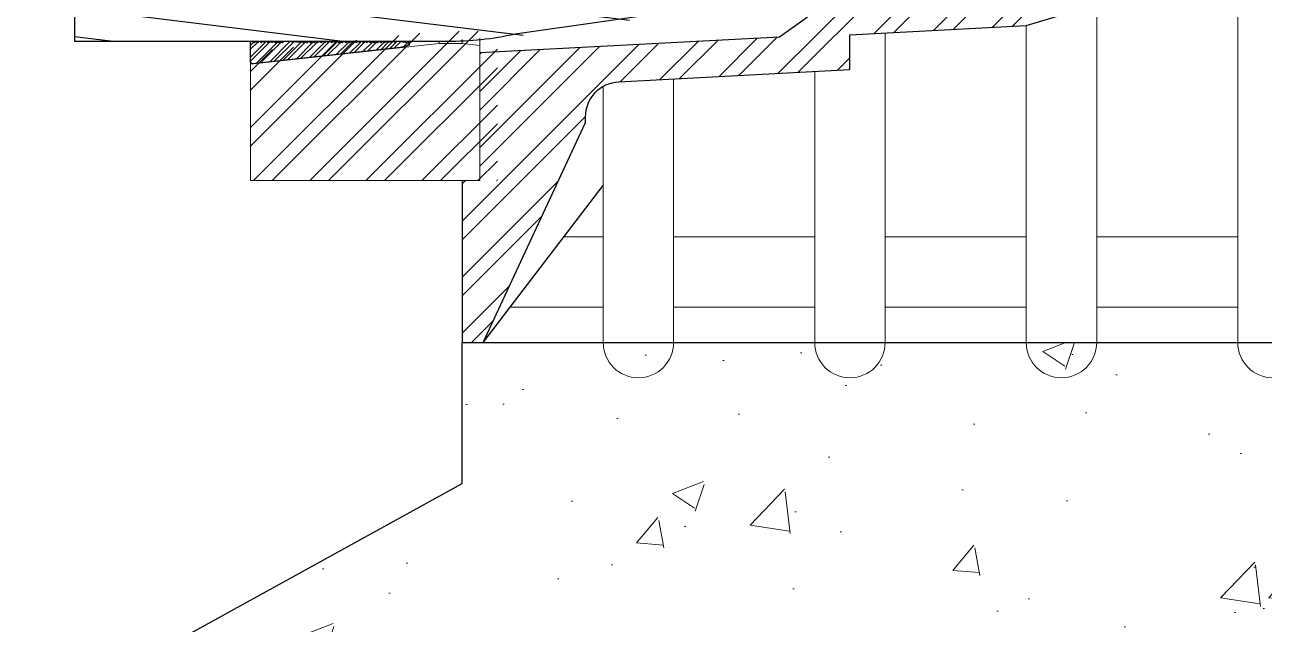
# Model space of a CAD drawing. Header units: millimetres. Extents: x 925681 to 1410834, y 71669 to 296428.
# Drawn here: x 1055148 to 1055499.5, y 291605.7 to 291775.9 of the extents above; entities that cross this region are included whole.
import ezdxf

# ---------------------------------------------------------------- set-up
doc = ezdxf.new("R2010")
doc.units = ezdxf.units.MM
doc.header["$LTSCALE"] = 100
for name, color, linetype, lineweight in [('Ap0302_PC', 4, 'Continuous', 9), ('Ap0311_H', 8, 'Continuous', 15), ('Ap0314_Kh', 253, 'Continuous', 15), ('Ap0605-StrandSection', 41, 'Continuous', 25), ('STELL', 7, 'Continuous', 18)]:
    doc.layers.add(name, color=color, linetype=linetype, lineweight=lineweight)
doc.layers.add('CASTING', color=7, linetype='Continuous')
doc.layers.add('WEDGES', color=8, linetype='Continuous')

# ---------------------------------------------------------------- blocks, each defined once
blk = doc.blocks.new('*U389')
at = {"layer": 'Ap0311_H'}
h = blk.add_hatch(dxfattribs=at)
h.set_pattern_fill('ANSI32', color=256, scale=30, style=0)
h.set_pattern_definition([(45, (145, 443.5000000004366), (-7.954951288348659, 7.954951288348661), []), (45, (150.30330085, 443.5000000004366), (-7.954951288348659, 7.954951288348661), [])])
h.paths.add_polyline_path([(150, 522.2620388966207), (150, 486.0000000002037), (145, 486.0000000002037), (145, 440.0000000004366), (151, 440.0000000004366), (180, 502.5000000002037), (180, 504.0797708867758, -0.3989595459714418), (189.4766404376512, 514.0660662343394), (255, 517.5000000002037), (255, 527.3796110360126), (305, 530.0000000002037), (325, 536.0000000002037), (355, 540.0000000002037), (355, 545.0000000002037), (280, 541.5000000002037), (250, 537.5000000002037), (235.0000000000001, 526.7167001357011)])
h = blk.add_hatch(dxfattribs=at)
h.set_pattern_fill('ANSI32', color=256, scale=30, style=0)
h.set_pattern_definition([(45, (85, 486.0000000002037), (-7.954951288348659, 7.954951288348661), []), (45, (90.30330085, 486.0000000002037), (-7.954951288348659, 7.954951288348661), [])])
h.paths.add_polyline_path([(150, 486.0000000002037), (155, 486.0000000002037), (155, 527.0000000002037), (155, 527.8360771956795), (150.0000000000001, 528.4500000001572), (138.4588612462393, 528.4500000001572), (85, 522.5000000002037), (85, 486.0000000002037)])
h = blk.add_hatch(dxfattribs=at)
h.set_pattern_fill('AR-CONC', color=256, scale=12.5, style=0)
h.set_pattern_definition([(49.99999999999999, (0, 239.9999999999709), (89.65752282509418, -7.844016872824389), [9.375, -103.125]), (355, (0, 239.9999999999709), (-17.343916701625, 94.02401671250148), [7.5, -82.5]), (100.4514, (7.471460000000206, 239.3463324999709), (72.3136727142527, 86.1799427576192), [7.967523750000001, -87.642764]), (46.18420000000001, (0, 264.9999999999709), (133.4051310782056, -20.68987679112726), [14.0625, -154.6875]), (96.6356, (11.11709312499988, 263.2758366249709), (116.8328381935879, 121.7647338625552), [11.951286, -131.464125]), (351.1842, (0, 264.9999999999709), (116.8327431417034, 121.7648251156656), [11.25, -123.75]), (21, (12.5, 258.7499999999709), (74.61338151480771, -50.32736133316735), [9.375, -103.125]), (326.0000000000001, (12.5, 258.7499999999709), (30.41441649019772, 90.64375563085663), [7.5, -82.5]), (71.4514, (18.71777912500011, 254.5560492499709), (105.0278285726862, 40.31631208874405), [7.967523750000001, -87.642764]), (37.50000000000001, (0, 239.9999999999709), (1.519981914661334, 41.61173172891394), [0, -81.5, 0, -83.75, 0, -82.8125]), (7.499999999999999, (0, 239.9999999999709), (32.88369218026858, 49.30146398529503), [0, -47.75, 0, -79.625, 0, -31.5625]), (327.5, (-27.875, 239.9999999999709), (66.72780452155114, -2.819358966797475), [0, -31.25, 0, -97.5, 0, -129.375]), (317.5, (-40.375, 239.9999999999709), (72.89827116779828, 12.5131227915397), [0, -40.625, 0, -64.75, 0, -91.875])])
h.paths.add_polyline_path([(145, 440.0000000002329), (145, 400.0000000002328), (0, 320.0000000002328), (0, 0), (1022.270848323475, -2.91038304567337e-11), (1022.270848323475, 440.0000000002328)])
at = {"layer": 'Ap0605-StrandSection'}
h = blk.add_hatch(dxfattribs=at)
h.set_pattern_fill('ANSI31', color=41, scale=2.5, angle=322.0000000000001, style=0)
h.set_pattern_definition([(352.9999999999999, (1430, -29410.50000011059), (-0.9673379132783588, -7.878335078652992), [])])
edge = h.paths.add_edge_path()
edge.add_line((35, 538.4500000001572), (35, 525.5500000002503))
edge.add_line((35, 525.5500000002503), (135.77502908323, 525.5500000002648))
edge.add_arc((135.775029083361, 731.9999999994034), 206.449999999138, 269.9999999999634, 278.1366060938694)
edge.add_line((164.994666846469, 527.6282424871752), (321.831118220889, 550.0516162107087))
edge.add_arc((349.2249709169082, 358.4499999994568), 193.5500000007614, 94.21475753755101, 98.1366060938658, ccw=False)
edge.add_line((335, 551.4765595779463), (334.9999999999345, 564.4093472083296))
edge.add_arc((349.2249709159696, 358.4499999997497), 206.4500000003551, 93.95096674212276, 98.13660609363295)
edge.add_line((320.005333153531, 562.8217575133021), (163.1688817790964, 540.3983837896485))
edge.add_arc((135.7750290833646, 731.9999999987613), 193.5499999986048, 269.99999999996584, 278.1366060938716, ccw=False)
edge.add_line((135.7750290832482, 538.4500000001572), (35, 538.4500000001572))
at = {"layer": 'WEDGES'}
h = blk.add_hatch(dxfattribs=at)
h.set_pattern_fill('ANSI32', color=8, scale=0.25, style=0)
h.set_pattern_definition([(45, (1435, 30590.500000111), (-1.683798022700467, 1.683798022700467), []), (45, (1436.122532499954, 30590.500000111), (-1.683798022700467, 1.683798022700467), [])])
h.paths.add_polyline_path([(94.93814030539943, 525.5500000002503), (94.34226497326745, 525.5500000002503), (94.19792740559205, 525.3000000002503, -0.4663076581538743), (93.89616480330005, 525.2467911116255), (93.53481452073902, 525.5500000002503), (93.34226497326745, 525.5500000002503), (93.19792740559205, 525.3000000002503, -0.4663076581538743), (92.89616480330005, 525.2467911116255), (92.53481452073902, 525.5500000002503), (92.34226497326745, 525.5500000002503), (92.19792740559205, 525.3000000002503, -0.4663076581538743), (91.89616480330005, 525.2467911116255), (91.53481452073902, 525.5500000002503), (91.34226497326745, 525.5500000002503), (91.19792740559205, 525.3000000002503, -0.4663076581538743), (90.89616480330005, 525.2467911116255), (90.53481452073902, 525.5500000002503), (90.34226497326745, 525.5500000002503), (90.19792740559205, 525.3000000002503, -0.4663076581538743), (89.89616480330005, 525.2467911116255), (89.53481452073902, 525.5500000002503), (89.34226497326745, 525.5500000002503), (89.19792740559205, 525.3000000002503, -0.4663076581538743), (88.89616480330005, 525.2467911116255), (88.53481452073902, 525.5500000002503), (88.34226497326745, 525.5500000002503), (88.19792740559205, 525.3000000002503, -0.4663076581538743), (87.89616480330005, 525.2467911116255), (87.53481452073902, 525.5500000002503), (87.34226497326745, 525.5500000002503), (87.19792740559205, 525.3000000002503, -0.4663076581538743), (86.89616480330005, 525.2467911116255), (86.53481452073902, 525.5500000002503), (86.34226497326745, 525.5500000002503), (86.19792740559205, 525.3000000002503, -0.4663076581538743), (85.89616480330005, 525.2467911116255), (85.53481452073902, 525.5500000002503), (85.31339745956939, 525.5500000002503), (85, 525.369059892575), (85, 519.5500000002503), (85.49609372485429, 519.1123780118942), (127.5, 523.7651885288942), (129.9258819045499, 524.4152016261069, 0.3394542588633942), (130, 524.5117942087527), (130, 524.7203806508041, 0.3788661086949006), (129.5609346716665, 525.2166537266166), (126.8460471386788, 525.5500000002503), (126.3422649732674, 525.5500000002503), (126.1979274055921, 525.3000000002503, -0.4663076581538743), (125.8961648033001, 525.2467911116255), (125.534814520739, 525.5500000002503), (125.3422649732674, 525.5500000002503), (125.1979274055921, 525.3000000002503, -0.4663076581538743), (124.8961648033001, 525.2467911116255), (124.534814520739, 525.5500000002503), (124.3422649732674, 525.5500000002503), (124.1979274055921, 525.3000000002503, -0.4663076581538743), (123.8961648033001, 525.2467911116255), (123.534814520739, 525.5500000002503), (123.3422649732674, 525.5500000002503), (123.1979274055921, 525.3000000002503, -0.4663076581538743), (122.8961648033001, 525.2467911116255), (122.534814520739, 525.5500000002503), (122.3422649732674, 525.5500000002503), (122.1979274055921, 525.3000000002503, -0.4663076581538743), (121.8961648033001, 525.2467911116255), (121.534814520739, 525.5500000002503), (121.3422649732674, 525.5500000002503), (121.1979274055921, 525.3000000002503, -0.4663076581538743), (120.8961648033001, 525.2467911116255), (120.534814520739, 525.5500000002503), (120.3422649732674, 525.5500000002503), (120.1979274055921, 525.3000000002503, -0.4663076581538743), (119.8961648033001, 525.2467911116255), (119.534814520739, 525.5500000002503), (119.3422649732674, 525.5500000002503), (119.1979274055921, 525.3000000002503, -0.4663076581538743), (118.8961648033001, 525.2467911116255), (118.534814520739, 525.5500000002503), (118.3422649732674, 525.5500000002503), (118.1979274055921, 525.3000000002503, -0.4663076581538743), (117.8961648033001, 525.2467911116255), (117.534814520739, 525.5500000002503), (117.3422649732674, 525.5500000002503), (117.1979274055921, 525.3000000002503, -0.4663076581538743), (116.8961648033001, 525.2467911116255), (116.534814520739, 525.5500000002503), (116.3422649732674, 525.5500000002503), (116.1979274055921, 525.3000000002503, -0.4663076581538743), (115.8961648033001, 525.2467911116255), (115.534814520739, 525.5500000002503), (115.3422649732674, 525.5500000002503), (115.1979274055921, 525.3000000002503, -0.4663076581538743), (114.8961648033001, 525.2467911116255), (114.534814520739, 525.5500000002503), (114.3422649732674, 525.5500000002503), (114.1979274055921, 525.3000000002503, -0.4663076581538743), (113.8961648033001, 525.2467911116255), (113.534814520739, 525.5500000002503), (113.3422649732674, 525.5500000002503), (113.1979274055921, 525.3000000002503, -0.4663076581538743), (112.8961648033001, 525.2467911116255), (112.534814520739, 525.5500000002503), (112.3422649732674, 525.5500000002503), (112.1979274055921, 525.3000000002503, -0.4663076581538743), (111.8961648033001, 525.2467911116255), (111.534814520739, 525.5500000002503), (111.3422649732674, 525.5500000002503), (111.1979274055921, 525.3000000002503, -0.4663076581538743), (110.8961648033001, 525.2467911116255), (110.534814520739, 525.5500000002503), (110.3422649732674, 525.5500000002503), (110.1979274055921, 525.3000000002503, -0.4663076581538743), (109.8961648033001, 525.2467911116255), (109.534814520739, 525.5500000002503), (109.3422649732674, 525.5500000002503), (109.1979274055921, 525.3000000002503, -0.4663076581538743), (108.8961648033001, 525.2467911116255), (108.534814520739, 525.5500000002503), (108.3422649732674, 525.5500000002503), (108.1979274055921, 525.3000000002503, -0.4663076581538743), (107.8961648033001, 525.2467911116255), (107.534814520739, 525.5500000002503), (107.3422649732674, 525.5500000002503), (107.1979274055921, 525.3000000002503, -0.4663076581538743), (106.8961648033001, 525.2467911116255), (106.534814520739, 525.5500000002503), (106.3422649732674, 525.5500000002503), (106.1979274055921, 525.3000000002503, -0.4663076581538743), (105.8961648033001, 525.2467911116255), (105.534814520739, 525.5500000002503), (105.3422649732674, 525.5500000002503), (105.1979274055921, 525.3000000002503, -0.4663076581538743), (104.8961648033001, 525.2467911116255), (104.534814520739, 525.5500000002503), (104.3422649732674, 525.5500000002503), (104.1979274055921, 525.3000000002503, -0.4663076581538743), (103.8961648033001, 525.2467911116255), (103.534814520739, 525.5500000002503), (103.3422649732674, 525.5500000002503), (103.1979274055921, 525.3000000002503, -0.4663076581538743), (102.8961648033001, 525.2467911116255), (102.534814520739, 525.5500000002503), (102.3422649732674, 525.5500000002503), (102.1979274055921, 525.3000000002503, -0.4663076581538743), (101.8961648033001, 525.2467911116255), (101.534814520739, 525.5500000002503), (101.3422649732674, 525.5500000002503), (101.1979274055921, 525.3000000002503, -0.4663076581538743), (100.8961648033001, 525.2467911116255), (100.534814520739, 525.5500000002503), (100.3422649732674, 525.5500000002503), (100.1979274055921, 525.3000000002503, -0.4663076581538743), (99.89616480330005, 525.2467911116255)])
for p in [(150, 523.5000000002037), (145, 486.0000000002037)]:
    blk.add_line(p, (150, 486.0000000002037))
for points in [[(85, 525.5500000002503), (85, 486.0000000002037), (145, 486.0000000002037)], [(150, 524.3360771956795), (145, 524.9500000001572), (138.4588612462394, 524.9500000001572), (85, 519.0000000002037)], [(138.4588612462394, 525.5500000002503), (138.4588612462394, 524.9500000001572)], [(145, 524.9500000001572), (145, 526.0406527920568)], [(150, 523.5000000002037), (150, 526.4470798233233)]]:
    blk.add_lwpolyline(points)
at = {"layer": 'Ap0302_PC'}
blk.add_lwpolyline([(1022.270848323475, 1.746229827404022e-10), (0, 2.037268131971359e-10), (0, 320.0000000004366), (145, 400.0000000004366), (145, 440.0000000004366)], dxfattribs=at)
at = {"layer": 'Ap0314_Kh'}
for points in [[(384.9999999998836, 546.5623812553822), (385, 440.0000000002037, -0.9999999999999999), (365, 440.0000000002037), (365, 547.9920007832407)], [(325, 536.0000000002037), (325, 440.0000000002037, -0.9999999999999999), (305, 440.0000000002037), (305, 530.0000000002037)], [(265, 527.9036888288683), (265, 440.0000000002037, -0.9999999999999999), (245, 440.0000000002037), (245, 516.9759222073772)], [(205, 514.8796110360418), (205, 440.0000000002037, -0.9999999999999999), (185, 440.0000000002037), (185, 512.7400249245984)]]:
    blk.add_lwpolyline(points, format="xyb", dxfattribs=at)
for points in [[(185, 470.0000000002037), (173.8947369088419, 470.0000000002037)], [(245, 470.0000000001164), (205, 470.0000000002037)], [(305, 470.0000000001164), (265, 470.0000000002037)], [(365, 470.0000000001164), (325, 470.0000000002037)], [(158.6315789697692, 450.0000000002037), (185, 450.0000000002037)], [(205, 450.0000000002037), (245, 450.0000000001164)], [(265, 450.0000000002037), (305, 450.0000000001164)], [(325, 450.0000000002037), (365, 450.0000000001164)]]:
    blk.add_lwpolyline(points, dxfattribs=at)
at = {"layer": 'Ap0605-StrandSection', "color": 41}
blk.add_lwpolyline([(35, 525.5500000002503), (140.7750290832482, 525.5500000002503, 0.05382007604357138), (159.994666846469, 527.6282424871752), (316.8311182209291, 550.0516162106942, -0.01711396304778306), (330, 551.4765595779463), (330, 564.4093472084205, 0.01826532782934245), (315.005333153531, 562.8217575133021), (158.1688817790709, 540.3983837897831, -0.05572993492065241), (140.7750290832482, 538.4500000001572), (35, 538.4500000002736)], format="xyb", close=True, dxfattribs=at)
at = {"layer": 'CASTING'}
blk.add_lwpolyline([(145, 486.0000000002037), (145, 440.0000000004366), (151, 440.0000000004366), (180, 502.5000000002037), (180, 504.0797708867758, -0.3989595459737176), (189.4766404377297, 514.0660662343435), (255, 517.5000000002037), (255, 527.3796110360126), (305, 530.0000000002037), (325, 536.0000000002037), (355, 540.0000000002037), (355, 545.0000000002037), (280, 541.5000000002037), (250, 537.5000000002037), (235, 526.7167001357011), (150, 522.2620388966207)], format="xyb", dxfattribs=at)
blk.add_lwpolyline([(151, 439.9999999999709), (185, 484.5517240082845)], dxfattribs=at)
at = {"layer": 'Defpoints'}
blk.add_lwpolyline([(1022.270848323475, 440.0000000002328), (1022.270848323475, -2.91038304567337e-11), (0, 0), (0, 320.0000000002328), (145, 400.0000000002328), (145, 440.0000000002328)], close=True, dxfattribs=at)
at = {"layer": 'WEDGES'}
blk.add_lwpolyline([(85.43882981780916, 525.6000000001804, -0.1763269807081701), (85.5031085787341, 525.5766044445045), (85.89616480330005, 525.2467911116255, 0.4663076581538742), (86.19792740559205, 525.3000000002503), (86.35669873002917, 525.5750000001572, -0.2679491924291074), (86.39999999990687, 525.6000000001804), (86.43882981780916, 525.6000000001804, -0.1763269807081701), (86.5031085787341, 525.5766044445045), (86.89616480330005, 525.2467911116255, 0.4663076581538742), (87.19792740559205, 525.3000000002503), (87.35669873002917, 525.5750000001572, -0.2679491924291074), (87.39999999990687, 525.6000000001804), (87.43882981780916, 525.6000000001804, -0.1763269807081701), (87.5031085787341, 525.5766044445045), (87.89616480330005, 525.2467911116255, 0.4663076581538742), (88.19792740559205, 525.3000000002503), (88.35669873002917, 525.5750000001572, -0.2679491924291074), (88.39999999990687, 525.6000000001804), (88.43882981780916, 525.6000000001804, -0.1763269807081701), (88.5031085787341, 525.5766044445045), (88.89616480330005, 525.2467911116255, 0.4663076581538742), (89.19792740559205, 525.3000000002503), (89.35669873002917, 525.5750000001572, -0.2679491924291074), (89.39999999990687, 525.6000000001804), (89.43882981780916, 525.6000000001804, -0.1763269807081701), (89.5031085787341, 525.5766044445045), (89.89616480330005, 525.2467911116255, 0.4663076581538742), (90.19792740559205, 525.3000000002503), (90.35669873002917, 525.5750000001572, -0.2679491924291074), (90.39999999990687, 525.6000000001804), (90.43882981780916, 525.6000000001804, -0.1763269807081701), (90.5031085787341, 525.5766044445045), (90.89616480330005, 525.2467911116255, 0.4663076581538742), (91.19792740559205, 525.3000000002503), (91.35669873002917, 525.5750000001572, -0.2679491924291074), (91.39999999990687, 525.6000000001804), (91.43882981780916, 525.6000000001804, -0.1763269807081701), (91.5031085787341, 525.5766044445045), (91.89616480330005, 525.2467911116255, 0.4663076581538742), (92.19792740559205, 525.3000000002503), (92.35669873002917, 525.5750000001572, -0.2679491924291074), (92.39999999990687, 525.6000000001804), (92.43882981780916, 525.6000000001804, -0.1763269807081701), (92.5031085787341, 525.5766044445045), (92.89616480330005, 525.2467911116255, 0.4663076581538742), (93.19792740559205, 525.3000000002503), (93.35669873002917, 525.5750000001572, -0.2679491924291074), (93.39999999990687, 525.6000000001804), (93.43882981780916, 525.6000000001804, -0.1763269807081701), (93.5031085787341, 525.5766044445045), (93.89616480330005, 525.2467911116255, 0.4663076581538742), (94.19792740559205, 525.3000000002503), (94.35669873002917, 525.5750000001572, -0.2679491924291074), (94.39999999990687, 525.6000000001804), (94.43882981780916, 525.6000000001804, -0.1763269807081701), (94.5031085787341, 525.5766044445045), (99.89616480330005, 525.2467911116255, 0.4663076581538742), (100.1979274055921, 525.3000000002503), (100.3566987300292, 525.5750000001572, -0.2679491924291074), (100.3999999999069, 525.6000000001804), (100.4388298178092, 525.6000000001804, -0.1763269807081701), (100.5031085787341, 525.5766044445045), (100.8961648033001, 525.2467911116255, 0.4663076581538742), (101.1979274055921, 525.3000000002503), (101.3566987300292, 525.5750000001572, -0.2679491924291074), (101.3999999999069, 525.6000000001804), (101.4388298178092, 525.6000000001804, -0.1763269807081701), (101.5031085787341, 525.5766044445045), (101.8961648033001, 525.2467911116255, 0.4663076581538742), (102.1979274055921, 525.3000000002503), (102.3566987300292, 525.5750000001572, -0.2679491924291074), (102.3999999999069, 525.6000000001804), (102.4388298178092, 525.6000000001804, -0.1763269807081701), (102.5031085787341, 525.5766044445045), (102.8961648033001, 525.2467911116255, 0.4663076581538742), (103.1979274055921, 525.3000000002503), (103.3566987300292, 525.5750000001572, -0.2679491924291074), (103.3999999999069, 525.6000000001804), (103.4388298178092, 525.6000000001804, -0.1763269807081701), (103.5031085787341, 525.5766044445045), (103.8961648033001, 525.2467911116255, 0.4663076581538742), (104.1979274055921, 525.3000000002503), (104.3566987300292, 525.5750000001572, -0.2679491924291074), (104.3999999999069, 525.6000000001804), (104.4388298178092, 525.6000000001804, -0.1763269807081701), (104.5031085787341, 525.5766044445045), (104.8961648033001, 525.2467911116255, 0.4663076581538742), (105.1979274055921, 525.3000000002503), (105.3566987300292, 525.5750000001572, -0.2679491924291074), (105.3999999999069, 525.6000000001804), (105.4388298178092, 525.6000000001804, -0.1763269807081701), (105.5031085787341, 525.5766044445045), (105.8961648033001, 525.2467911116255, 0.4663076581538742), (106.1979274055921, 525.3000000002503), (106.3566987300292, 525.5750000001572, -0.2679491924291074), (106.3999999999069, 525.6000000001804), (106.4388298178092, 525.6000000001804, -0.1763269807081701), (106.5031085787341, 525.5766044445045), (106.8961648033001, 525.2467911116255, 0.4663076581538742), (107.1979274055921, 525.3000000002503), (107.3566987300292, 525.5750000001572, -0.2679491924291074), (107.3999999999069, 525.6000000001804), (107.4388298178092, 525.6000000001804, -0.1763269807081701), (107.5031085787341, 525.5766044445045), (107.8961648033001, 525.2467911116255, 0.4663076581538742), (108.1979274055921, 525.3000000002503), (108.3566987300292, 525.5750000001572, -0.2679491924291074), (108.3999999999069, 525.6000000001804), (108.4388298178092, 525.6000000001804, -0.1763269807081701), (108.5031085787341, 525.5766044445045), (108.8961648033001, 525.2467911116255, 0.4663076581538742), (109.1979274055921, 525.3000000002503), (109.3566987300292, 525.5750000001572, -0.2679491924291074), (109.3999999999069, 525.6000000001804), (109.4388298178092, 525.6000000001804, -0.1763269807081701), (109.5031085787341, 525.5766044445045), (109.8961648033001, 525.2467911116255, 0.4663076581538742), (110.1979274055921, 525.3000000002503), (110.3566987300292, 525.5750000001572, -0.2679491924291074), (110.3999999999069, 525.6000000001804), (110.4388298178092, 525.6000000001804, -0.1763269807081701), (110.5031085787341, 525.5766044445045), (110.8961648033001, 525.2467911116255, 0.4663076581538742), (111.1979274055921, 525.3000000002503), (111.3566987300292, 525.5750000001572, -0.2679491924291074), (111.3999999999069, 525.6000000001804), (111.4388298178092, 525.6000000001804, -0.1763269807081701), (111.5031085787341, 525.5766044445045), (111.8961648033001, 525.2467911116255, 0.4663076581538742), (112.1979274055921, 525.3000000002503), (112.3566987300292, 525.5750000001572, -0.2679491924291074), (112.3999999999069, 525.6000000001804), (112.4388298178092, 525.6000000001804, -0.1763269807081701), (112.5031085787341, 525.5766044445045), (112.8961648033001, 525.2467911116255, 0.4663076581538742), (113.1979274055921, 525.3000000002503), (113.3566987300292, 525.5750000001572, -0.2679491924291074), (113.3999999999069, 525.6000000001804), (113.4388298178092, 525.6000000001804, -0.1763269807081701), (113.5031085787341, 525.5766044445045), (113.8961648033001, 525.2467911116255, 0.4663076581538742), (114.1979274055921, 525.3000000002503), (114.3566987300292, 525.5750000001572, -0.2679491924291074), (114.3999999999069, 525.6000000001804), (114.4388298178092, 525.6000000001804, -0.1763269807081701), (114.5031085787341, 525.5766044445045), (114.8961648033001, 525.2467911116255, 0.4663076581538742), (115.1979274055921, 525.3000000002503), (115.3566987300292, 525.5750000001572, -0.2679491924291074), (115.3999999999069, 525.6000000001804), (115.4388298178092, 525.6000000001804, -0.1763269807081701), (115.5031085787341, 525.5766044445045), (115.8961648033001, 525.2467911116255, 0.4663076581538742), (116.1979274055921, 525.3000000002503), (116.3566987300292, 525.5750000001572, -0.2679491924291074), (116.3999999999069, 525.6000000001804), (116.4388298178092, 525.6000000001804, -0.1763269807081701), (116.5031085787341, 525.5766044445045), (116.8961648033001, 525.2467911116255, 0.4663076581538742), (117.1979274055921, 525.3000000002503), (117.3566987300292, 525.5750000001572, -0.2679491924291074), (117.3999999999069, 525.6000000001804), (117.4388298178092, 525.6000000001804, -0.1763269807081701), (117.5031085787341, 525.5766044445045), (117.8961648033001, 525.2467911116255, 0.4663076581538742), (118.1979274055921, 525.3000000002503), (118.3566987300292, 525.5750000001572, -0.2679491924291074), (118.3999999999069, 525.6000000001804), (118.4388298178092, 525.6000000001804, -0.1763269807081701), (118.5031085787341, 525.5766044445045), (118.8961648033001, 525.2467911116255, 0.4663076581538742), (119.1979274055921, 525.3000000002503), (119.3566987300292, 525.5750000001572, -0.2679491924291074), (119.3999999999069, 525.6000000001804), (119.4388298178092, 525.6000000001804, -0.1763269807081701), (119.5031085787341, 525.5766044445045), (119.8961648033001, 525.2467911116255, 0.4663076581538742), (120.1979274055921, 525.3000000002503), (120.3566987300292, 525.5750000001572, -0.2679491924291074), (120.3999999999069, 525.6000000001804), (120.4388298178092, 525.6000000001804, -0.1763269807081701), (120.5031085787341, 525.5766044445045), (120.8961648033001, 525.2467911116255, 0.4663076581538742), (121.1979274055921, 525.3000000002503), (121.3566987300292, 525.5750000001572, -0.2679491924291074), (121.3999999999069, 525.6000000001804), (121.4388298178092, 525.6000000001804, -0.1763269807081701), (121.5031085787341, 525.5766044445045), (121.8961648033001, 525.2467911116255, 0.4663076581538742), (122.1979274055921, 525.3000000002503), (122.3566987300292, 525.5750000001572, -0.2679491924291074), (122.3999999999069, 525.6000000001804), (122.4388298178092, 525.6000000001804, -0.1763269807081701), (122.5031085787341, 525.5766044445045), (122.8961648033001, 525.2467911116255, 0.4663076581538742), (123.1979274055921, 525.3000000002503), (123.3566987300292, 525.5750000001572, -0.2679491924291074), (123.3999999999069, 525.6000000001804), (123.4388298178092, 525.6000000001804, -0.1763269807081701), (123.5031085787341, 525.5766044445045), (123.8961648033001, 525.2467911116255, 0.4663076581538742), (124.1979274055921, 525.3000000002503), (124.3566987300292, 525.5750000001572, -0.2679491924291074), (124.3999999999069, 525.6000000001804), (124.4388298178092, 525.6000000001804, -0.1763269807081701), (124.5031085787341, 525.5766044445045), (124.8961648033001, 525.2467911116255, 0.4663076581538742), (125.1979274055921, 525.3000000002503), (125.3566987300292, 525.5750000001572, -0.2679491924291074), (125.3999999999069, 525.6000000001804), (125.4388298178092, 525.6000000001804, -0.1763269807081701), (125.5031085787341, 525.5766044445045), (125.8961648033001, 525.2467911116255, 0.4663076581538742), (126.1979274055921, 525.3000000002503), (126.3566987300292, 525.5750000001572, -0.2679491924291074), (126.3999999999069, 525.6000000001804), (126.4388298178092, 525.6000000001804), (129.5609346716665, 525.2166537266166, -0.3788661086949006), (130, 524.7203806508041), (130, 524.5117942087527, -0.3394542588633942), (129.9258819045499, 524.4152016261069), (127.5, 523.7651885288942), (85.49609372485429, 519.1123780118942), (85, 519.5500000002503), (85, 525.369059892575), (85.39999999990687, 525.6000000001804)], format="xyb", close=True, dxfattribs=at)
for points in [[(85, 525.369059892575), (85, 525.5500000002503)], [(130, 524.7203806508041), (130, 525.5500000002503)]]:
    blk.add_lwpolyline(points, dxfattribs=at)

msp = doc.modelspace()

# ---------------------------------------------------------------- block references
at = {"layer": 'STELL'}
msp.add_blockref('*U389', (1055127.028346244, 291245.7147585241), dxfattribs=at)

doc.saveas('drawing.dxf')
